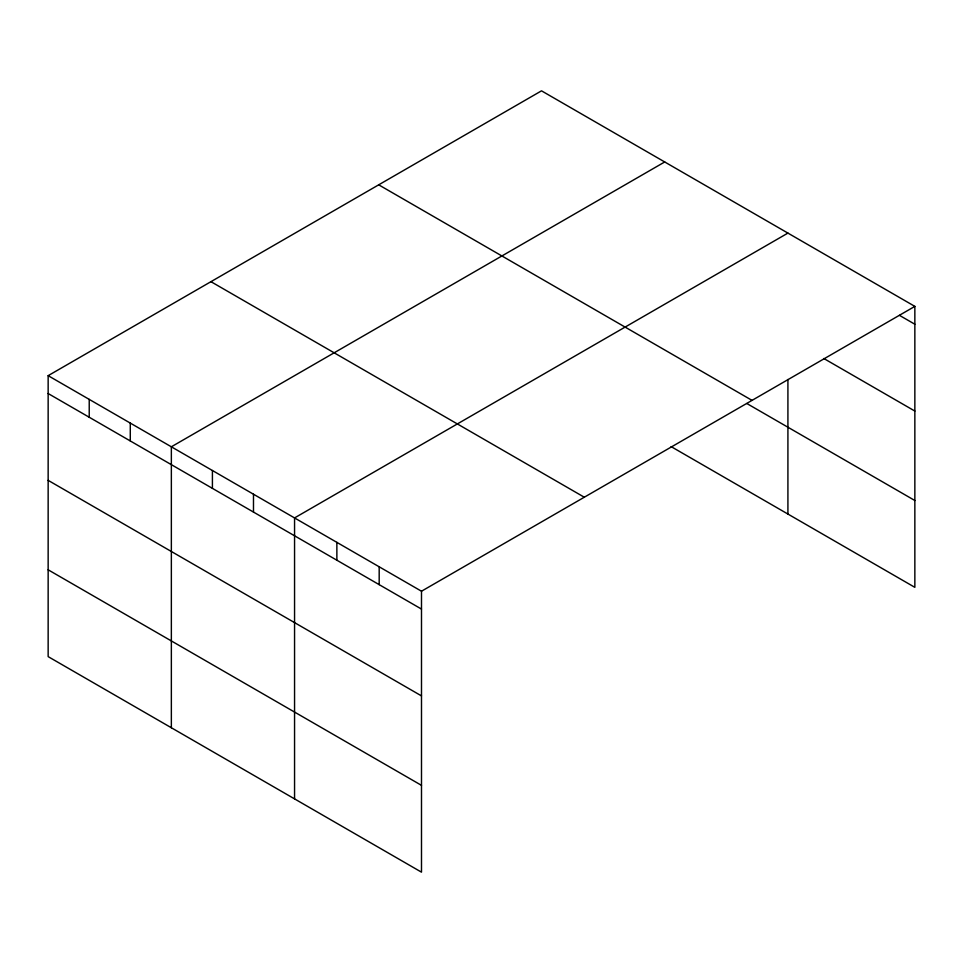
<?xml version="1.0" encoding="UTF-8"?>
<svg xmlns="http://www.w3.org/2000/svg" width="963" height="963" viewBox="0 0 963 963"><rect width="100%" height="100%" fill="white"/><g stroke="black" fill="none" stroke-linecap="round" stroke-linejoin="round"><path stroke-width="1.44" d="M48.15 375.666L421.493 591.222L421.493 872.165L48.15 656.622L48.15 375.666L541.507 90.835L914.85 306.378L914.85 587.334L671.127 446.615M664.711 161.965L171.354 446.796L171.354 727.751M787.915 233.094L294.558 517.925L294.558 798.881M421.493 591.222L914.85 306.378M899.466 315.346L914.85 324.23M823.81 358.501L914.85 411.057M378.7 184.824L752.043 400.379M746.843 403.509L914.85 500.507M210.957 281.678L584.3 497.221M48.15 393.53L421.493 609.073M48.15 480.356L421.493 695.9M48.15 569.807L421.493 785.351M787.915 379.518L787.915 514.049M379.181 566.786L379.181 584.649M336.869 542.362L336.869 560.213M253.486 494.224L253.486 512.075M212.414 470.51L212.414 488.373M130.282 423.094L130.282 440.946M89.222 399.38L89.222 417.244"/></g></svg>
